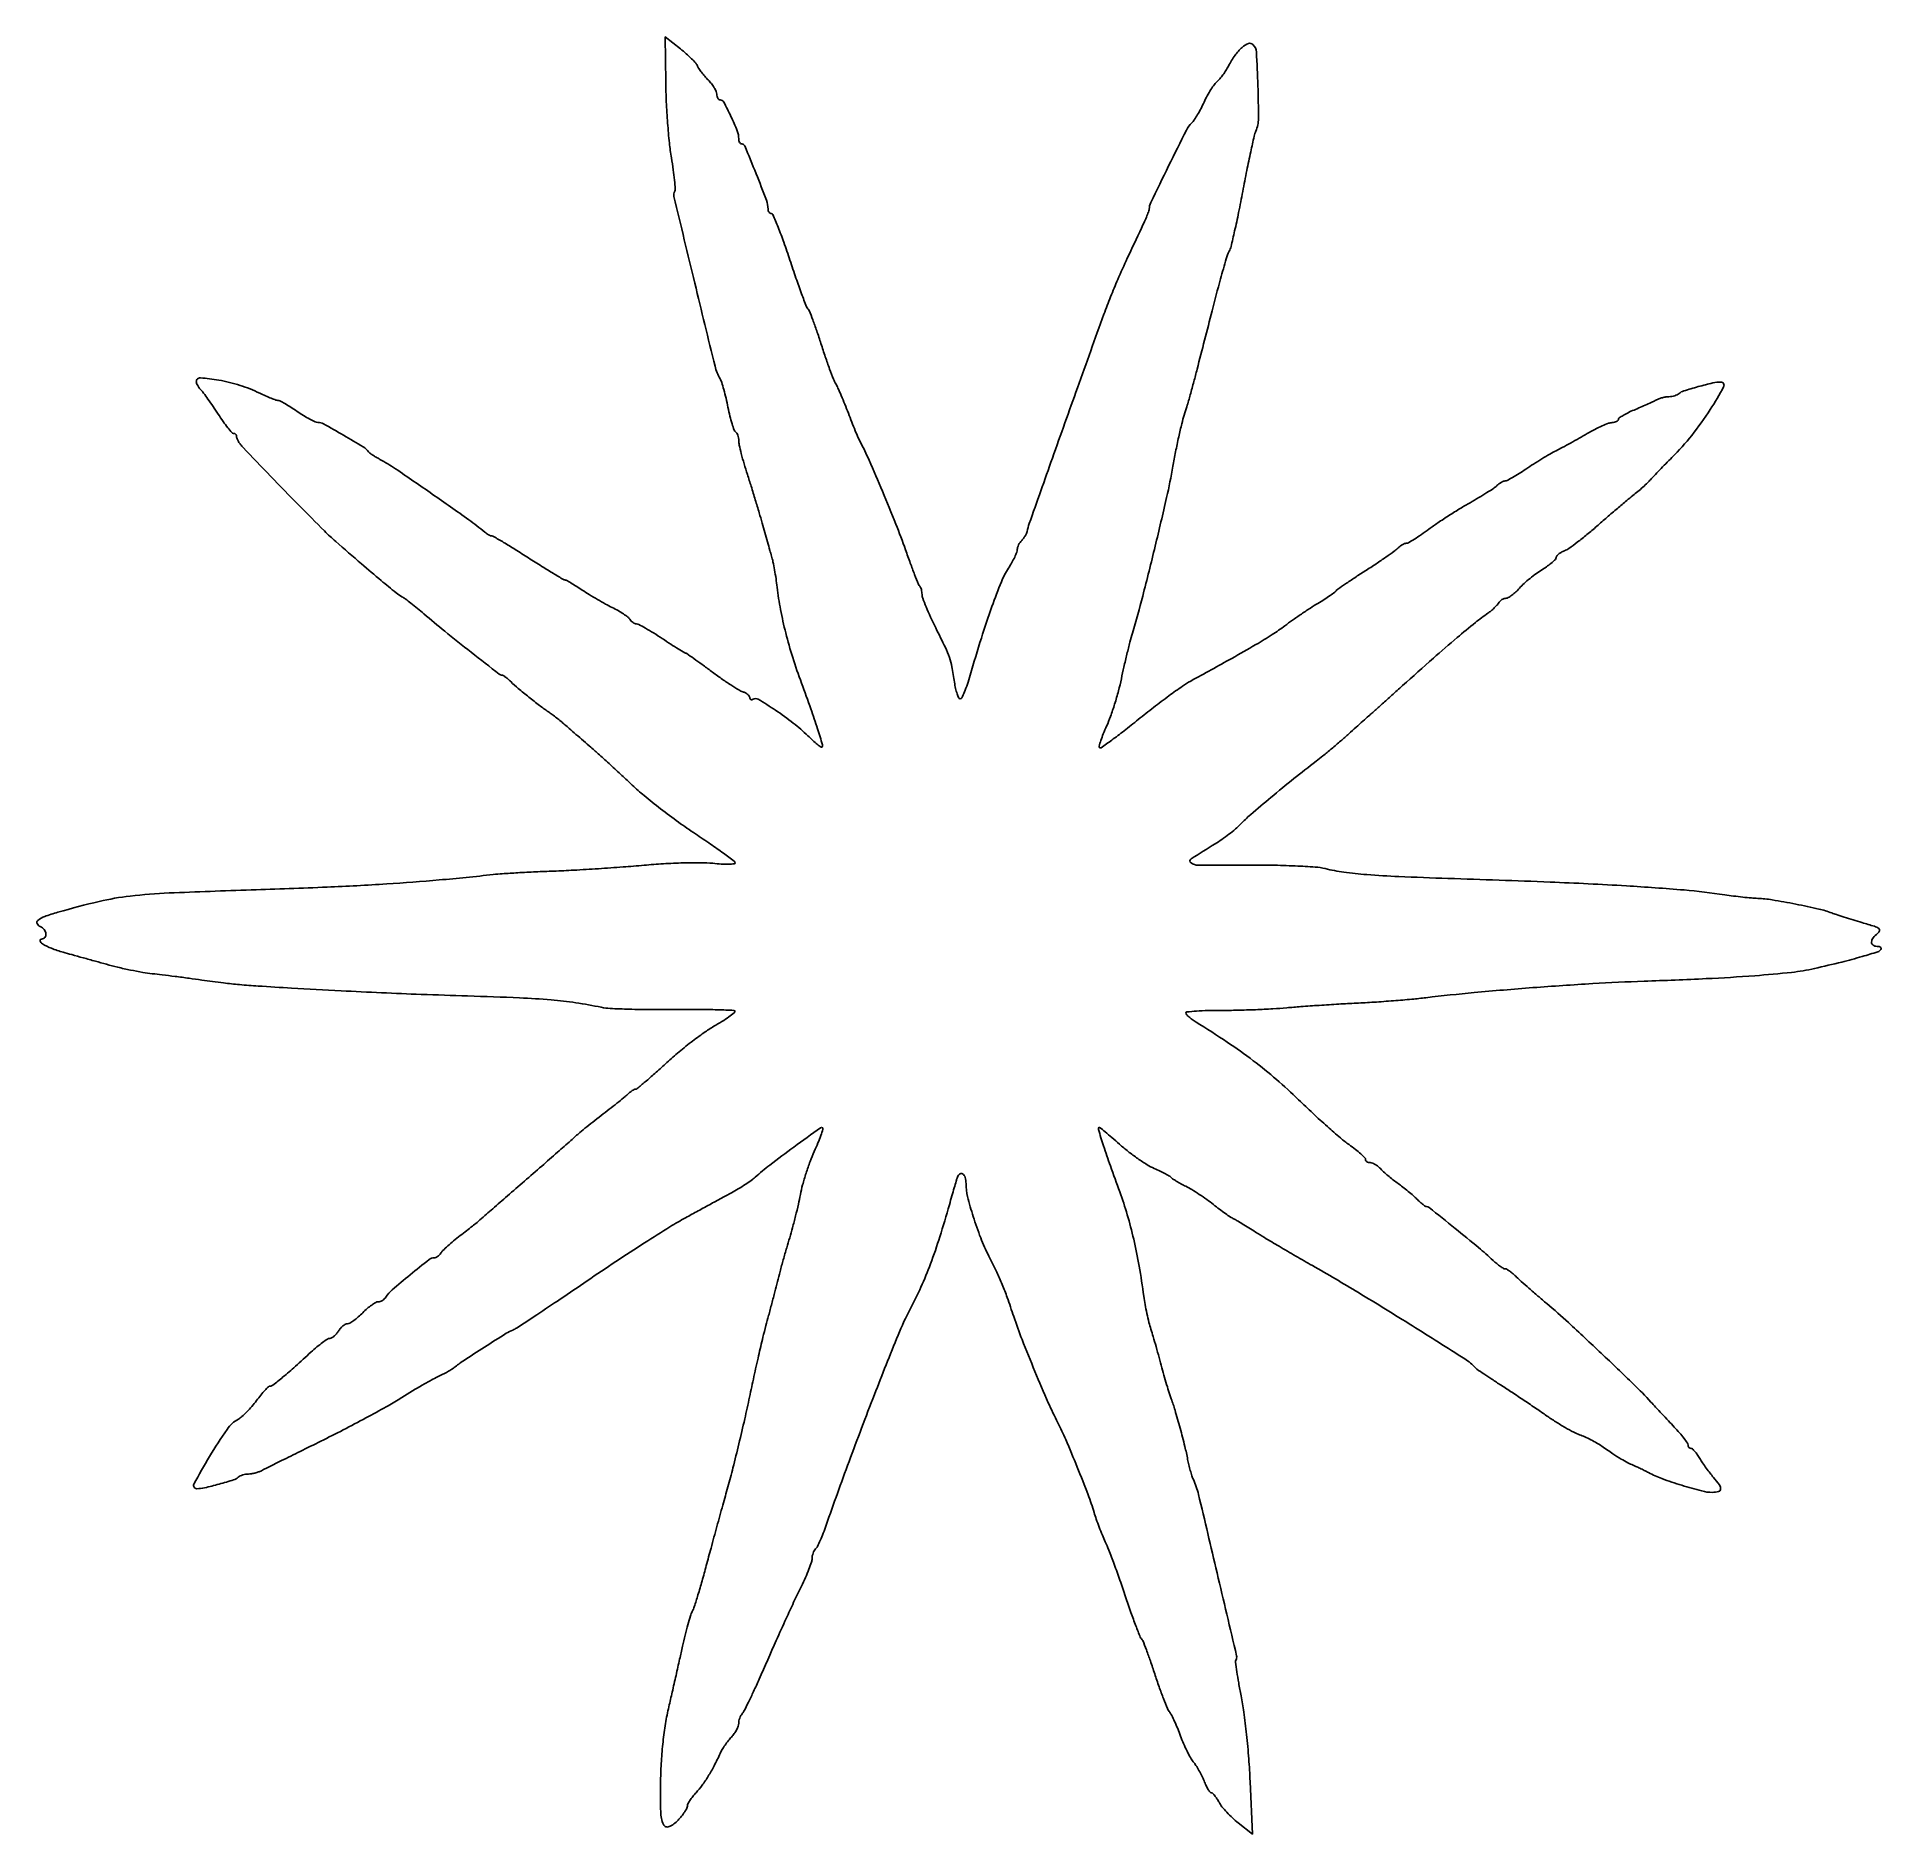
# Model space of a CAD drawing. Extents: x 1 to 504, y 0 to 490.
import ezdxf

# ---------------------------------------------------------------- set-up
doc = ezdxf.new("R2010")
doc.units = 0

msp = doc.modelspace()

# ---------------------------------------------------------------- linework, layer by layer
msp.add_lwpolyline([(172.089494, 477.848609, 0.009054), (172.240759, 472.511943, 0.006928), (172.592617, 466.683986, 0.007011), (173.074327, 461.235247, 0.016403), (173.624882, 457.181983, -0.006779), (174.129368, 453.937404, -0.009991), (174.476557, 451.075218, -0.005693), (174.691494, 448.675925, -0.159208), (174.545497, 448.073616, 0.199859), (174.313347, 446.626381, 0.00038), (179.996936, 423.01564, 0.000922), (185.522261, 400.322231, 0.071552), (186.908248, 396.887448, -0.054923), (187.342614, 395.905979, -0.0093), (187.926123, 393.938554, -0.010064), (188.524689, 391.590405, -0.008803), (189.057533, 389.113095, 0.011044), (189.58488, 386.713701, 0.015595), (190.167816, 384.604265, 0.011696), (190.739441, 382.903257, 0.168991), (191.134896, 382.416629, -0.122567), (191.467153, 382.076239, -0.047671), (191.745876, 381.475044, -0.043513), (191.936026, 380.73615, -0.041251), (192, 379.962037, 0.055484), (192.127035, 378.820774, 0.007464), (192.693884, 376.470215, 0.008541), (193.457711, 373.695694, 0.007097), (194.362158, 370.771054, -0.002844), (195.388452, 367.549731, -0.001935), (196.521131, 363.873372, -0.001949), (197.586724, 360.3168, -0.003917), (198.394781, 357.5, 0.00071), (199.099438, 354.982848, 0.000642), (199.835328, 352.38125, 0.000642), (200.500519, 350.052449, 0.002049), (200.953008, 348.5, -0.020368), (201.337796, 346.973838, -0.007248), (201.766497, 344.765625, -0.007178), (202.167522, 342.325677, -0.008404), (202.475687, 340, 0.018292), (203.404994, 333.913387, 0.015243), (204.823935, 327.525301, 0.014326), (206.731798, 320.832816, 0.01191), (209.131584, 313.830685, -0.003555), (211.681309, 306.777543, -0.007862), (213.503477, 301.352669, -0.003258), (214.856445, 297.0068, -0.276945), (214.69515, 296.361816, -0.376059), (214.460822, 296.346328, -0.007338), (213.438103, 297.153378, -0.01373), (212.227587, 298.194287, -0.008294), (210.848957, 299.489609, 0.027212), (206.874915, 302.95008, 0.018679), (202.025127, 306.446651, 0.010328), (197.313121, 309.444716, 0.282034), (195.901903, 309.439373, -0.086705), (195.557467, 309.301562, -0.165568), (195.264934, 309.336995, -0.179204), (195.070062, 309.53899, -0.10357), (195, 309.873595, 0.157796), (194.86285, 310.297356, 0.06203), (194.439542, 310.751816, 0.053243), (193.822063, 311.165777, 0.044246), (193.092058, 311.470782, -0.059955), (191.994404, 311.970339, -0.007638), (189.794728, 313.355995, -0.008857), (187.227652, 315.09394, -0.007266), (184.546345, 317.03817, 0.002591), (181.974271, 318.940136, 0.004088), (179.745745, 320.542462, 0.001113), (177.794023, 321.915196, 0.153883), (177.525001, 322, -0.13912), (177.253992, 322.076894, -0.001317), (175.485106, 323.175, -0.004283), (173.455277, 324.466814, -0.002743), (171.119311, 326, 0.007102), (168.739615, 327.532373, 0.010011), (166.572762, 328.825, 0.006594), (164.734439, 329.840448, 0.123492), (164.098287, 330, -0.101457), (163.657625, 330.090347, -0.050771), (163.1579, 330.367188, -0.047464), (162.67964, 330.77183, -0.051193), (162.29969, 331.25, 0.085933), (161.747842, 331.853667, 0.017195), (160.559909, 332.709624, 0.017711), (159.089982, 333.620123, 0.015705), (157.5, 334.463612, -0.011355), (155.667698, 335.415323, -0.006081), (153.447074, 336.668915, -0.006051), (151.21111, 338.003719, -0.009412), (149.319825, 339.213612, 0.005778), (147.677378, 340.281218, 0.008401), (146.202453, 341.181499, 0.004783), (144.9464, 341.903433, 0.128727), (144.57753, 342, -0.135667), (144.177374, 342.110612, -0.001176), (141.432367, 343.7625, -0.003994), (138.286518, 345.700188, -0.002552), (134.659953, 348, 0.003151), (131.024074, 350.299619, 0.004858), (127.848665, 352.2375, 0.001725), (125.096832, 353.867547, 0.133618), (124.610041, 354, -0.096467), (124.262586, 354.067665, -0.02775), (123.764794, 354.302115, -0.026809), (123.22119, 354.634842, -0.025637), (122.707794, 355.028476, 0.021852), (118.34974, 358.422572, 0.00264), (108.398876, 365.417621, 0.002403), (98.322836, 372.349881, 0.026189), (94.11349, 374.904374, -0.010694), (93.076226, 375.49068, -0.012588), (92.120838, 376.091034, -0.011522), (91.342384, 376.634241, -0.073258), (91, 376.971966, 0.094819), (89.531011, 378.301832, 0.005254), (84.186469, 381.477613, 0.004281), (78.692962, 384.601726, 0.127819), (77.160454, 385, -0.107976), (76.416328, 385.162591, -0.01428), (74.961403, 385.88125, -0.016014), (73.264786, 386.851268, -0.01281), (71.5, 388, 0.008756), (69.765538, 389.149117, 0.011961), (68.161416, 390.11875, 0.008855), (66.800416, 390.865923, 0.121685), (66.257654, 391, -0.086691), (65.714665, 391.094857, -0.008056), (64.436821, 391.578774, -0.010173), (62.923822, 392.215723, -0.007817), (61.29762, 392.970294, 0.036516), (55.957006, 395.085311, 0.03168), (50.10669, 396.521545, 0.028039), (45.128476, 397.128551, 0.433463), (44, 396.071429, 0.097132), (44.087745, 395.62401, 0.033273), (44.378739, 395.027455, 0.031598), (44.795908, 394.395596, 0.03161), (45.289323, 393.821429, -0.033294), (45.984235, 393.007263, -0.005574), (47.192516, 391.345982, -0.006084), (48.569488, 389.356878, -0.005363), (49.957738, 387.25, 0.010455), (51.312853, 385.238298, 0.015569), (52.588499, 383.542188, 0.010569), (53.702844, 382.211423, 0.216423), (54.168415, 382, -0.119499), (54.485591, 381.923097, -0.100676), (54.755722, 381.70625, -0.092112), (54.937129, 381.381937, -0.081755), (55, 381, 0.110176), (55.112744, 380.494556, 0.028064), (55.514063, 379.751218, 0.027222), (56.080174, 378.933577, 0.024615), (56.75, 378.153082, 0.002541), (64.241522, 370.326706, 0.002336), (72.02418, 362.35333, 0.001784), (78.96692, 355.356713, 0.017005), (82.042561, 352.481734, 0.001708), (89.07421, 346.385465, 0.003897), (94.431887, 341.844689, 0.003334), (98.503875, 338.493541, 0.04376), (100.12097, 337.400325, -0.032454), (101.008178, 336.829293, -0.006047), (102.552119, 335.658351, -0.006456), (104.325575, 334.24212, -0.005857), (106.12097, 332.734489, 0.007457), (111.766633, 328.024413, 0.003782), (119.003819, 322.257427, 0.000661), (126.648631, 316.275907, 0.167185), (127.450719, 316, -0.144587), (127.759919, 315.908678, -0.016197), (128.368964, 315.485937, -0.018599), (129.073816, 314.920201, -0.014076), (129.805327, 314.25, 0.016122), (131.856865, 312.385783, 0.007026), (134.692859, 310.038913, 0.007061), (137.638498, 307.737985, 0.013722), (140.064923, 306, -0.010982), (141.0788, 305.282157, -0.005868), (142.301425, 304.353125, -0.005838), (143.527981, 303.374982, -0.009064), (144.56049, 302.5, 0.001074), (145.753349, 301.455927, 0.000316), (147.586758, 299.86018, 0.000318), (149.65092, 298.068188, 0.000342), (151.667812, 296.32189, -0.00487), (153.973397, 294.288809, -0.00217), (156.972793, 291.56791, -0.002147), (160.122108, 288.661051, -0.002906), (162.941697, 286.005261, 0.018197), (166.167305, 283.148028, 0.007814), (170.666085, 279.562616, 0.00772), (175.581948, 275.888581, 0.010104), (180.191697, 272.692901, -0.004472), (184.334865, 269.889242, -0.007102), (187.825061, 267.407767, -0.002399), (190.77428, 265.225378, -0.236501), (191, 264.774862, -0.393003), (190.750342, 264.506291, -0.013862), (189.208651, 264.436505, -0.019078), (187.240117, 264.477138, -0.011339), (184.901789, 264.668054, 0.025377), (181.720098, 264.838117, 0.007661), (176.878464, 264.776796, 0.007654), (171.442874, 264.541321, 0.008252), (166.151789, 264.143184, -0.004131), (160.437251, 263.665792, -0.00253), (153.691463, 263.192646, -0.002536), (147.007329, 262.791826, -0.004512), (141.5, 262.539417, 0.002506), (136.57578, 262.333527, 0.002583), (131.703125, 262.080095, 0.002495), (127.482245, 261.817561, 0.011006), (125, 261.595758, -0.005719), (110.29777, 260.125203, -0.006181), (95.941393, 259.033592, -0.005249), (79.702538, 258.171633, -0.002572), (59, 257.397231, 0.002429), (36.574721, 256.564782, 0.018191), (25.96763, 255.73212, 0.029095), (17.504934, 254.25424, 0.012027), (6.251856, 251.319434, 0.016825), (2.632329, 250.148751, 0.084825), (0.790076, 249.104424, 0.340037), (0.57715, 248.196282, 0.197289), (1.436618, 247.385948, -0.135511), (2.480387, 246.615627, -0.140594), (2.962745, 245.429597, -0.19494), (2.676628, 244.427579, -0.230877), (1.8, 244, 0.485938), (1.410588, 243.504545, 0.198298), (2.001469, 242.69424, 0.044625), (4.479118, 241.466608, 0.024865), (7.677744, 240.402648, -0.00021), (10.016514, 239.750792, -0.00009), (13.139712, 238.878283, -0.000089), (16.467109, 237.947443, -0.000117), (19.5, 237.09764, 0.0105), (22.581833, 236.302753, 0.00751), (26.059375, 235.538224, 0.007588), (29.396309, 234.909575, 0.0161), (32, 234.545746, -0.003582), (34.668321, 234.240765, -0.001528), (38.234375, 233.796211, -0.001512), (42.034622, 233.298984, -0.001986), (45.5, 232.820891, 0.003784), (51.398808, 232.028674, 0.009084), (55.783437, 231.554319, 0.006773), (60.873001, 231.166496, 0.001341), (70, 230.619821, 0.001111), (83.48495, 229.878458, 0.001994), (94.558295, 229.338626, 0.002065), (105.369574, 228.899503, 0.001301), (118, 228.471622, -0.002659), (132.179975, 227.952674, -0.010731), (140.821315, 227.404424, -0.016094), (147.529163, 226.615958, -0.013965), (154.5, 225.368199, 0.038608), (156.934738, 225.055155, 0.005186), (162.098437, 224.846828, 0.005964), (168.235068, 224.736219, 0.004988), (174.75, 224.761511, -0.004285), (180.978967, 224.794453, -0.007163), (186.217827, 224.7022, -0.002055), (190.695819, 224.540724, -0.414164), (190.970261, 224.243358, -0.224791), (190.753271, 223.828806, -0.008094), (189.268931, 222.746185, -0.013483), (187.414556, 221.512592, -0.008885), (185.220261, 220.190465, 0.023846), (182.503687, 218.440818, 0.009728), (178.977202, 215.818872, 0.0096), (175.290392, 212.84977, 0.012096), (172, 209.955879, -0.004109), (169.076377, 207.30056, -0.006359), (166.503795, 205.060534, -0.002404), (164.270282, 203.18354, -0.169434), (163.821429, 203.015414, 0.110815), (163.475184, 202.929418, 0.026181), (162.954018, 202.633422, 0.025689), (162.377133, 202.221372, 0.022834), (161.821429, 201.736662, -0.018829), (161.005428, 201.013324, -0.002697), (159.272545, 199.60562, -0.003061), (157.20265, 197.963351, -0.00261), (155, 196.256102, 0.003232), (152.747657, 194.505842, 0.003275), (150.528125, 192.734274, 0.003188), (148.616802, 191.16784, 0.013378), (147.5, 190.188958, -0.006254), (146.177348, 188.995903, -0.000476), (142.5625, 185.822435, -0.000655), (138.241914, 182.046669, -0.000499), (133.5, 177.921963, 0.000304), (128.864303, 173.892822, 0.000474), (124.878125, 170.417312, 0.000123), (121.399734, 167.377211, 0.017334), (121, 167.002445, -0.028495), (120.635651, 166.675817, -0.0013), (119.325, 165.634703, -0.002166), (117.760272, 164.409356, -0.00155), (116, 163.051862, 0.00881), (114.218468, 161.636252, 0.010424), (112.586966, 160.234192, 0.009372), (111.261791, 159.000903, 0.063011), (110.70031, 158.301862, -0.052483), (110.317226, 157.803872, -0.048683), (109.829789, 157.382422, -0.052112), (109.316603, 157.094353, -0.102197), (108.859802, 157, 0.168644), (107.507437, 156.530511, 0.004168), (102.321046, 152.365348, 0.007161), (97.436732, 148.257322, 0.072138), (95.70031, 146.25, -0.064448), (95.299287, 145.771812, -0.050995), (94.758459, 145.367187, -0.052403), (94.167119, 145.091889, -0.08294), (93.616977, 145, 0.130437), (92.943228, 144.821194, 0.024255), (91.853633, 144.12691, 0.024527), (90.627462, 143.165677, 0.020233), (89.416667, 142.027778, -0.019141), (88.208962, 140.887809, -0.023326), (86.992073, 139.920486, -0.02277), (85.913887, 139.214931, -0.12859), (85.258474, 139.027778, 0.119915), (84.693996, 138.876974, 0.045928), (84.014746, 138.42066, 0.042125), (83.337601, 137.767285, 0.040225), (82.767927, 137, -0.036383), (82.208764, 136.23467, -0.04048), (81.562588, 135.5875, -0.044374), (80.927804, 135.13761, -0.132739), (80.41859, 135, 0.14439), (79.785338, 134.813235, 0.014022), (78.452873, 133.898437, 0.01687), (76.901964, 132.686253, 0.012563), (75.271912, 131.25, -0.004669), (71.035282, 127.396582, -0.009663), (67.640993, 124.482621, -0.006193), (64.925183, 122.296798, -0.167878), (64.066125, 122, 0.199094), (63.675127, 121.837883, 0.010497), (62.719969, 120.840357, 0.015209), (61.618543, 119.564863, 0.010366), (60.441827, 118.052278, -0.017038), (59.168723, 116.460086, -0.016488), (57.776662, 114.940229, -0.016652), (56.464509, 113.685621, -0.056493), (55.5, 113.001677, 0.116245), (52.388526, 110.186763, 0.015945), (47.619202, 102.77954, 0.012378), (43.354889, 95.251941, 0.566423), (44.105454, 94, 0.057399), (46.260424, 94.248204, 0.010088), (50.218948, 95.256953, 0.007427), (54.196316, 96.420271, 0.110103), (55.45, 97.13596, -0.073409), (55.943601, 97.467521, -0.035493), (56.653673, 97.746188, -0.034233), (57.449505, 97.93638, -0.04156), (58.213569, 98, 0.03979), (59.033797, 98.065377, 0.022925), (60.004478, 98.267118, 0.022798), (60.966643, 98.560905, 0.035133), (61.763569, 98.909337, -0.00513), (62.976726, 99.52887, -0.000222), (67.249298, 101.653433, -0.000379), (72.318827, 104.166691, -0.00027), (78, 106.973999, 0.004686), (84.064767, 110.037789, 0.004201), (90.296875, 113.326429, 0.004214), (95.841376, 116.372611, 0.013152), (99.5, 118.551389, -0.004949), (102.425874, 120.359469, -0.004743), (105.428504, 122.135501, -0.004702), (108.106925, 123.652222, -0.016999), (109.852354, 124.542913, 0.008686), (111.219953, 125.212382, 0.008808), (112.557075, 125.925959, 0.008639), (113.697908, 126.58692, 0.035312), (114.352354, 127.047234, -0.025262), (116.865648, 128.891521, -0.003065), (122.611012, 132.626351, -0.002034), (128.571107, 136.414878, -0.048975), (130.33578, 137.298609, 0.053636), (131.371051, 137.829159, 0.000848), (136.906186, 141.474967, 0.002231), (143.319102, 145.7558, 0.001476), (150.649207, 150.727838, -0.003551), (158.453028, 155.974038, -0.003576), (166.31258, 161.09658, -0.003489), (173.224634, 165.463684, -0.014378), (177.5, 167.955779, -0.000124), (180.892772, 169.803737, -0.000106), (184.471875, 171.75105, -0.000107), (187.728663, 173.521203, -0.000303), (190, 174.753326, 0.010863), (191.869522, 175.819181, 0.009674), (193.765625, 177.00592, 0.009756), (195.429151, 178.139351, 0.029353), (196.5, 178.998762, -0.020268), (200.490908, 182.322595, -0.00556), (207.041897, 187.228706, -0.001001), (214.273787, 192.498063, -0.368738), (214.883448, 192.449886, -0.283069), (214.965522, 192.105098, -0.006124), (214.379936, 190.396929, -0.012159), (213.599848, 188.366592, -0.007673), (212.595968, 186.034495, 0.016879), (211.484342, 183.315324, 0.010896), (210.37353, 180.098915, 0.010954), (209.423953, 176.90323, 0.020245), (208.815827, 174.263716, -0.009271), (208.268382, 171.624118, -0.005172), (207.509232, 168.430592, -0.005158), (206.674431, 165.21554, -0.008338), (205.890523, 162.5, 0.004155), (205.077148, 159.768347, 0.002467), (204.150907, 156.5, 0.002468), (203.259279, 153.231143, 0.004253), (202.553622, 150.5, -0.001918), (201.861519, 147.768727, -0.00112), (201.012058, 144.5, -0.00112), (200.147007, 141.231492, -0.001899), (199.40641, 138.5, 0.008473), (198.587044, 135.312636, 0.002365), (197.412937, 130.296875, 0.002385), (196.138273, 124.608587, 0.002504), (194.938943, 119, -0.004602), (193.635997, 113.029475, -0.003096), (192.043118, 106.234375, -0.003119), (190.419774, 99.677205, -0.006175), (189.035457, 94.5, 0.000962), (187.650015, 89.526944, 0.000586), (186.031488, 83.646875, 0.000587), (184.440685, 77.814072, 0.00104), (183.144541, 73, -0.003903), (181.996952, 68.832864, -0.004926), (180.867323, 64.996875, -0.003945), (179.864054, 61.800372, -0.039088), (179.329297, 60.5, 0.041729), (178.840958, 59.294468, 0.006876), (178.12774, 56.884375, 0.007517), (177.368513, 54.018066, 0.006577), (176.659479, 51, -0.000827), (175.876121, 47.484464, -0.000419), (174.878506, 43.059375, -0.000416), (173.840878, 38.492352, -0.00062), (172.925109, 34.5, 0.016271), (172.028, 29.938247, 0.012671), (171.341185, 24.930531, 0.012161), (170.88327, 19.658498, 0.011687), (170.674463, 14.3, 0.009413), (170.702202, 5.762742, 0.098616), (171.457372, 2.36451, 0.415031), (172.988575, 1.772837, 0.101681), (175.428583, 3.51744, 0.018404), (176.413071, 4.661418, 0.022396), (177.244646, 5.8043, 0.021691), (177.848471, 6.809676, 0.125016), (178, 7.406241, -0.119896), (178.142555, 7.99219, -0.023638), (178.688478, 8.935634, -0.023818), (179.446508, 9.998639, -0.020147), (180.343754, 11.04807, 0.028698), (182.020116, 13.078005, 0.020525), (183.663659, 15.522814, 0.018182), (185.294654, 18.408365, 0.012634), (186.933071, 21.775758, -0.028695), (187.474242, 22.802831, -0.015012), (188.257356, 24.018336, -0.014883), (189.137722, 25.220417, -0.022039), (189.985042, 26.21432, 0.033208), (190.756151, 27.160827, 0.031727), (191.408106, 28.21516, 0.03333), (191.861253, 29.219772, 0.089514), (192, 29.988561, -0.047996), (192.066067, 30.675224, -0.036432), (192.264047, 31.405702, -0.037334), (192.554296, 32.069624, -0.067851), (192.898884, 32.55, 0.071243), (193.404856, 33.2655, 0.003947), (194.636309, 35.717812, 0.006036), (196.047979, 38.674781, 0.004375), (197.551258, 42, -0.000477), (202.237109, 52.584076, -0.002303), (204.933921, 58.585116, -0.003806), (206.979447, 62.992077, -0.003747), (209.102332, 67.390465, 0.010227), (210.211828, 69.767424, 0.01245), (211.14881, 72.038094, 0.011035), (211.842626, 73.972428, 0.080755), (212, 74.940465, -0.050709), (212.071901, 75.6476, -0.038121), (212.287275, 76.399786, -0.038998), (212.603156, 77.083076, -0.068711), (212.977957, 77.577957, 0.081314), (213.461195, 78.25039, 0.010235), (214.227294, 79.876052, 0.011807), (215.057916, 81.861074, 0.009551), (215.85772, 84.027957, -0.00492), (222.090161, 101.407107, -0.004152), (229.018343, 119.676224, -0.003313), (235.45329, 135.909494, -0.026784), (238.847773, 143.16523, 0.018067), (241.699715, 148.994419, 0.015002), (244.317875, 155.384101, 0.013093), (246.857736, 162.734522, 0.008078), (249.476865, 171.5, -0.000492), (250.151406, 173.889031, -0.000616), (250.782299, 176.104688, -0.000495), (251.315982, 177.963268, -0.004784), (251.550907, 178.75, -0.127237), (252.210723, 179.819313, -0.340564), (253.045865, 179.910144, -0.188873), (253.767924, 178.95893, -0.068399), (254.007639, 177.25, 0.059445), (254.440889, 173.702533, 0.016173), (255.964453, 168.25308, 0.016858), (258.003184, 162.465321, 0.024149), (260.224599, 157.5, -0.005837), (262.399782, 153.079614, -0.013822), (263.888877, 149.726902, -0.012945), (265.24606, 146.169284, -0.004557), (267.01345, 141, 0.013344), (269.295212, 134.690681, 0.005019), (272.812639, 125.978898, 0.004874), (276.452134, 117.4546, 0.016525), (279.062302, 112, -0.01897), (281.224866, 107.423467, -0.004949), (284.343429, 99.913728, -0.004968), (287.314629, 92.337999, -0.018635), (288.953203, 87.5, 0.012107), (289.54337, 85.679634, 0.006829), (290.342411, 83.5, 0.006812), (291.209101, 81.321639, 0.011089), (292.010531, 79.5, -0.016841), (292.960605, 77.271297, -0.003864), (294.408106, 73.44375, -0.00399), (296.00763, 69.004688, -0.003882), (297.55111, 64.5, 0.003796), (299.007165, 60.24808, 0.005798), (300.340863, 56.584375, 0.002321), (301.530888, 53.473452, 0.139775), (301.88913, 53, -0.138461), (302.240465, 52.538154, -0.003334), (303.219296, 50.003125, -0.00704), (304.313226, 46.985116, -0.004697), (305.484678, 43.5, 0.006166), (306.691683, 39.943759, 0.007904), (307.894274, 36.703125, 0.006286), (308.97506, 34.026165, 0.065075), (309.571165, 33, -0.04722), (310.128965, 32.113957, -0.010084), (310.916765, 30.471875, -0.010457), (311.754594, 28.524217, -0.009786), (312.529855, 26.5, 0.01482), (313.343062, 24.439063, 0.013832), (314.294617, 22.38125, 0.013959), (315.241047, 20.601332, 0.044911), (316.004876, 19.5, -0.031241), (316.736988, 18.503624, -0.014656), (317.562263, 17.132812, -0.014458), (318.346096, 15.640676, -0.019688), (318.959482, 14.25, 0.017669), (319.502668, 13.004888, 0.025846), (320.074187, 11.954687, 0.023825), (320.606741, 11.172402, 0.235582), (320.952341, 11, -0.198486), (321.307331, 10.853299, -0.026628), (321.860182, 10.240231, -0.027419), (322.464318, 9.404163, -0.019879), (323.046266, 8.413552, 0.046416), (323.84214, 7.209752, 0.017865), (325.15365, 5.692074, 0.017507), (326.702556, 4.136938, 0.020638), (328.276534, 2.780981), (332.122577, -0.265141), (331.512154, 14.117429, 0.008585), (331.144325, 20.283251, 0.006843), (330.542553, 26.91887, 0.006925), (329.815791, 33.050514, 0.017279), (329.068574, 37.5, -0.005271), (328.394469, 40.997686, -0.007996), (327.889226, 44.053401, -0.003711), (327.522638, 46.646348, -0.167103), (327.627994, 47.171152, 0.192051), (327.813664, 48.401442, 0.000286), (322.506041, 71.04238, 0.000952), (317.429535, 92.45861, 0.048932), (316.034255, 96.5, -0.027702), (315.637234, 97.509122, -0.010837), (315.197915, 98.940625, -0.010689), (314.788405, 100.513403, -0.013084), (314.475934, 102, 0.01566), (313.716342, 105.523532, 0.005514), (312.413554, 110.527974, 0.00532), (311.020309, 115.440717, 0.019568), (309.985692, 118.5, -0.016366), (309.586005, 119.657368, -0.003005), (308.931168, 121.821875, -0.003226), (308.196306, 124.36481, -0.002929), (307.469811, 127, 0.002253), (306.70699, 129.781638, 0.001813), (305.862529, 132.765625, 0.001832), (305.062305, 135.516591, 0.004694), (304.457165, 137.5, -0.015451), (303.924864, 139.389346, -0.007859), (303.366951, 141.79375, -0.0078), (302.868743, 144.293998, -0.011567), (302.517366, 146.5, 0.009675), (301.237197, 154.737615, 0.01326), (299.746511, 162.089886, 0.014491), (297.9998, 168.775855, 0.016983), (295.947661, 175, -0.003141), (293.399502, 182.064723, -0.006724), (291.540676, 187.555344, -0.002344), (290.117131, 192.025558, -0.279184), (290.255511, 192.588844, -0.381511), (290.463757, 192.600615, -0.002484), (292.012639, 191.354646, -0.007886), (293.800034, 189.854705, -0.004756), (295.873396, 188.02349, 0.016812), (298.228034, 186.042811, 0.013726), (300.87238, 184.081036, 0.013951), (303.407632, 182.409381, 0.034993), (305.366096, 181.377123, -0.007823), (306.985878, 180.632764, -0.010408), (308.432541, 179.902958, -0.007933), (309.61198, 179.252641, -0.096891), (310, 178.917133, 0.083063), (310.369749, 178.579261, 0.008456), (311.38125, 177.948305, 0.010386), (312.623117, 177.237193, 0.008103), (314, 176.515004, -0.019957), (315.625249, 175.612797, -0.009478), (317.646875, 174.329427, -0.009378), (319.712942, 172.905796, -0.013124), (321.5, 171.551932, 0.00699), (323.141411, 170.276417, 0.00771), (324.765625, 169.089161, 0.007243), (326.181537, 168.117763, 0.038574), (327, 167.660257, -0.023225), (327.843817, 167.221981, -0.004095), (329.38125, 166.313564, -0.004429), (331.167166, 165.216832, -0.00397), (333, 164.048445, 0.00823), (335.438228, 162.523188, 0.002141), (339.409375, 160.15214, 0.002176), (343.958594, 157.488942, 0.002221), (348.5, 154.883661, -0.006863), (361.082132, 147.509541, -0.004155), (375.782695, 138.45291, -0.001767), (390.051818, 129.427219, -0.065167), (393, 126.955657, 0.05693), (393.398907, 126.609935, 0.001634), (395.2625, 125.342922, 0.003289), (397.473167, 123.871555, 0.002255), (400, 122.229891, -0.002908), (402.916764, 120.329475, -0.0018), (406.322717, 118.064361, -0.001805), (409.670435, 115.802997, -0.00325), (412.396483, 113.92115, 0.011174), (414.881663, 112.263101, 0.010721), (417.472533, 110.693933, 0.010711), (419.815708, 109.40866, 0.03758), (421.396483, 108.730686, -0.023657), (422.801213, 108.173951, -0.012932), (424.469592, 107.366993, -0.012863), (426.125709, 106.457748, -0.019961), (427.5, 105.581258, 0.00466), (430.473181, 103.554475, 0.010724), (432.75569, 102.099295, 0.014041), (434.562308, 101.069606, 0.03141), (436, 100.415196, -0.015792), (436.75745, 100.098573, -0.005198), (437.851031, 99.586521, -0.005172), (439.053196, 98.992924, -0.005837), (440.194999, 98.397515, 0.035709), (443.834473, 96.768048, 0.012338), (449.296572, 94.928258, 0.010764), (454.720809, 93.37618, 0.06438), (457.630272, 93, 0.061603), (459.315433, 93.208413, 0.32476), (459.878821, 93.881836, 0.175566), (459.548387, 95.035496, 0.022216), (457.911912, 97.09699, -0.014271), (456.994343, 98.2159, -0.008399), (455.959117, 99.601928, -0.008397), (454.970367, 101.022887, -0.014187), (454.196305, 102.25, 0.019661), (453.515719, 103.3032, 0.02675), (452.816454, 104.192188, 0.025852), (452.182309, 104.843963, 0.189059), (451.784392, 105, -0.116336), (451.485196, 105.07057, -0.100504), (451.230415, 105.26978, -0.093112), (451.05939, 105.567671, -0.084068), (451, 105.918401, 0.153394), (450.829535, 106.460971, 0.011308), (449.898438, 107.734122, 0.014897), (448.686474, 109.221089, 0.010718), (447.25, 110.80991, -0.00083), (445.622376, 112.540118, -0.000617), (443.830888, 114.4556, -0.000624), (442.145527, 116.266602, -0.001415), (440.876427, 117.641509, 0.01474), (436.116822, 122.529901, 0.002945), (427.31962, 130.947945, 0.003146), (418.347147, 139.326697, 0.011339), (412.475139, 144.5, -0.002664), (410.030795, 146.579297, -0.002634), (407.599634, 148.692187, -0.002585), (405.490893, 150.563858, -0.010172), (404.221284, 151.75, 0.01614), (403.276738, 152.611573, 0.020638), (402.350794, 153.339063, 0.019027), (401.544239, 153.875161, 0.13801), (401.100568, 154, -0.136199), (400.649715, 154.125133, -0.017315), (399.796452, 154.679411, -0.019254), (398.8112, 155.427196, -0.014922), (397.796396, 156.31289, 0.013301), (393.851105, 159.778831, 0.00362), (387.434226, 165.042295, 0.000667), (380.367264, 170.738332, 0.1709), (379.624066, 171, -0.157269), (379.309626, 171.101412, -0.011268), (378.568238, 171.660937, -0.014961), (377.703093, 172.388097, -0.010709), (376.778446, 173.25, 0.01377), (375.68594, 174.255941, 0.007613), (374.300084, 175.426563, 0.007586), (372.858536, 176.570999, 0.012099), (371.588758, 177.5, -0.012979), (370.371582, 178.393809, -0.010077), (369.093179, 179.426562, -0.010213), (367.939361, 180.438711, -0.024136), (367.133526, 181.25, 0.036251), (366.435368, 181.919654, 0.035594), (365.643716, 182.485938, 0.037826), (364.878411, 182.878698, 0.099966), (364.277759, 183, -0.06315), (363.789215, 183.06195, -0.081197), (363.375342, 183.243954, -0.098317), (363.098397, 183.513761, -0.151761), (363, 183.83048, 0.199607), (362.805541, 184.298178, 0.012074), (361.679767, 185.365126, 0.016543), (360.227557, 186.591653, 0.011366), (358.50559, 187.888602, -0.020659), (356.178403, 189.710132, -0.005449), (352.612583, 192.814489, -0.005522), (348.628808, 196.439399, -0.005645), (344.75559, 200.125148, 0.015093), (338.684113, 205.688017, 0.015774), (332.374672, 210.790026, 0.014417), (325.26492, 215.861499, 0.009273), (316.75, 221.3461, -0.018484), (315.696756, 222.052292, -0.025295), (314.807813, 222.768488, -0.023834), (314.152233, 223.41241, -0.188876), (314, 223.80103, -0.386), (314.274003, 224.103074, -0.005714), (316.864062, 224.325977, -0.012063), (320.011556, 224.484418, -0.00726), (323.75, 224.527977, 0.006364), (328.066176, 224.570529, 0.004301), (332.985938, 224.724017, 0.004333), (337.739738, 224.954551, 0.008613), (341.5, 225.234634, -0.004347), (345.341392, 225.55373, -0.001965), (350.38125, 225.908378, -0.001945), (355.703672, 226.241101, -0.002659), (360.5, 226.496616, 0.004415), (365.29632, 226.76902, 0.003225), (370.61875, 227.152967, 0.003258), (375.658338, 227.582258, 0.007184), (379.5, 227.990473, -0.007162), (392.654936, 229.388915, -0.004007), (408.690761, 230.732157, -0.003992), (424.986563, 231.834982, -0.006277), (439, 232.494587, 0.003248), (455.957671, 233.18985, 0.006717), (469.194425, 233.997065, 0.007995), (479.25748, 234.90854, 0.030115), (485.5, 235.957833, 0.004063), (492.923546, 237.734178, 0.009213), (498.499915, 239.226094, 0.005732), (502.749489, 240.500289, 0.180536), (503.598301, 241.159054, 0.17638), (503.6643, 241.477429, 0.188623), (503.507401, 241.752972, 0.116753), (503.119279, 241.939427, 0.053901), (502.559017, 242, -0.153422), (501.472239, 242.341509, -0.256049), (501.057133, 243.17823, -0.157594), (501.490869, 244.353974, -0.068455), (502.702893, 245.524701, 0.144155), (503.256175, 246.247862, 0.344437), (503.070769, 246.854375, 0.075506), (501.827069, 247.470535, 0.00662), (498.452893, 248.49958, -0.003019), (496.005064, 249.226883, -0.003043), (493.572711, 249.981794, -0.002967), (491.461464, 250.66497, -0.012277), (490.198888, 251.116486, 0.036005), (486.69209, 252.185975, 0.007392), (480.357778, 253.531134, 0.007697), (473.957755, 254.689622, 0.030839), (470, 255.094803, -0.012173), (468.276747, 255.206467, -0.004807), (465.9125, 255.4405, -0.004754), (463.362129, 255.742305, -0.005932), (461, 256.073161, 0.016772), (449.897447, 257.383573, 0.006197), (434.179726, 258.510085, 0.004785), (413.35547, 259.543503, 0.002046), (385.5, 260.544577, -0.002688), (372.05781, 261.044955, -0.00921), (363.331966, 261.577925, -0.014013), (357.052666, 262.25523, -0.025734), (352, 263.210873, 0.041965), (349.302461, 263.631002, 0.006302), (343.828125, 263.948978, 0.00704), (337.338603, 264.152398, 0.006026), (330.5, 264.187986, -0.001907), (317.342545, 264.148086, -0.151108), (315.387135, 264.754527, -0.53558), (315.401927, 265.867632, -0.007858), (322.016901, 270, 0.017119), (323.79914, 271.15979, 0.011976), (325.728635, 272.581704, 0.0121), (327.513935, 274.034993, 0.024514), (328.831214, 275.278142, -0.023408), (331.66674, 277.965979, -0.004271), (337.185125, 282.645428, -0.004787), (343.464111, 287.777247, -0.005677), (349.495904, 292.5, 0.007775), (351.353199, 293.966829, 0.003531), (353.739446, 295.940625, 0.003495), (356.226941, 298.057738, 0.004789), (358.433849, 300, -0.000126), (360.436934, 301.796307, -0.000155), (362.30749, 303.471875, -0.000128), (363.880505, 304.879317, -0.001125), (364.577713, 305.5, 0.001413), (365.330868, 306.171268, 0.000089), (367.547493, 308.158864, 0.000131), (370.187536, 310.528218, 0.000097), (373.103053, 313.147198, -0.002161), (381.510729, 320.637247, -0.004814), (387.988692, 326.248091, -0.005998), (392.971593, 330.378855, -0.019591), (396.403864, 332.939645, 0.021377), (397.265021, 333.586945, 0.018068), (398.119169, 334.341311, 0.018449), (398.848275, 335.086741, 0.047407), (399.29969, 335.689645, -0.061021), (399.696654, 336.190867, -0.05136), (400.225086, 336.615083, -0.053603), (400.798361, 336.903912, -0.090143), (401.327006, 337, 0.13445), (401.955598, 337.17214, 0.027621), (402.920367, 337.81786, 0.027222), (403.990592, 338.718351, 0.022672), (405.027316, 339.784203, -0.026254), (406.242647, 341.015917, -0.013702), (407.875211, 342.425395, -0.01359), (409.633697, 343.783454, -0.020198), (411.25, 344.865763, 0.017033), (412.686374, 345.814477, 0.023722), (413.898438, 346.765333, 0.021526), (414.800434, 347.615275, 0.195447), (415, 348.10631, -0.17481), (415.152739, 348.52983, -0.048837), (415.660937, 349.033532, -0.04297), (416.388751, 349.528757, -0.033854), (417.25, 349.938328, 0.059367), (418.495867, 350.610581, 0.009047), (420.779003, 352.28051, 0.010017), (423.410648, 354.363852, 0.008528), (426.104052, 356.663577, -0.002554), (428.868235, 359.081423, -0.002406), (431.712484, 361.519926, -0.002391), (434.253729, 363.65669, -0.008347), (435.922813, 365, 0.010186), (437.276812, 366.097955, 0.008218), (438.687065, 367.330253, 0.008321), (439.951697, 368.5113, 0.021072), (440.818761, 369.422139, -0.009486), (441.731269, 370.426302, -0.002584), (443.21081, 371.977521, -0.002612), (444.907631, 373.719927, -0.002715), (446.601018, 375.422139, 0.029347), (451.997237, 381.457415, 0.024102), (457.040386, 388.481648, 0.020254), (460.707772, 394.6841, 0.567354), (459.921381, 396, 0.057129), (457.750509, 395.751149, 0.010206), (453.788818, 394.745142, 0.007516), (449.810441, 393.583377, 0.110167), (448.55, 392.86404, -0.073409), (448.056399, 392.532479, -0.035493), (447.346327, 392.253812, -0.034233), (446.550495, 392.06362, -0.04156), (445.786431, 392, 0.04116), (444.966206, 391.932365, 0.023632), (443.995522, 391.723642, 0.023485), (443.033417, 391.419671, 0.035901), (442.236431, 391.059207, -0.014608), (441.294426, 390.583885, -0.00386), (439.761639, 389.880223, -0.003914), (438.004472, 389.106404, -0.004014), (436.25, 388.366759, 0.015189), (434.621586, 387.636984, 0.022584), (433.248438, 386.892434, 0.01909), (432.207762, 386.210338, 0.242713), (432, 385.807552, -0.199293), (431.869765, 385.493786, -0.080358), (431.485937, 385.217698, -0.062393), (430.919855, 385.018365, -0.044026), (430.25, 384.933547, 0.080919), (429.278074, 384.737094, 0.014177), (427.545313, 384.026296, 0.015052), (425.542598, 383.064469, 0.013011), (423.5, 381.938348, -0.003801), (421.32953, 380.689061, -0.002919), (418.940625, 379.356466, -0.002951), (416.691326, 378.136146, -0.007004), (415, 377.261671, 0.0145), (413.326262, 376.364242, 0.006168), (411.135825, 375.07049, 0.006096), (408.83106, 373.631825, 0.007955), (406.760256, 372.256871, -0.008573), (404.876314, 371.009341, -0.011755), (403.137031, 369.956706, -0.008599), (401.66153, 369.143847, -0.122187), (401.081684, 369, 0.096256), (400.630185, 368.912268, 0.033414), (400.030468, 368.622095, 0.031729), (399.396354, 368.205842, 0.031931), (398.821429, 367.713514, -0.044909), (397.975848, 367.026584, -0.006634), (396.131567, 365.820335, -0.007435), (393.906466, 364.45281, -0.006332), (391.520078, 363.075204, 0.00946), (388.851035, 361.512088, 0.005794), (385.761215, 359.573608, 0.005807), (382.745514, 357.582661, 0.010284), (380.312777, 355.861691, -0.008247), (378.239597, 354.382365, -0.01153), (376.335631, 353.134372, -0.008028), (374.71791, 352.162249, -0.132019), (374.114128, 352, 0.099796), (373.645706, 351.905566, 0.033581), (373.01964, 351.591472, 0.031849), (372.355962, 351.141491, 0.031487), (371.752123, 350.609266, -0.039889), (370.828788, 349.82257, -0.004518), (368.587151, 348.232738, -0.005447), (365.877823, 346.391247, -0.004404), (362.930695, 344.471904, 0.00338), (360.047236, 342.602427, 0.00494), (357.535892, 340.914207, 0.002503), (355.43126, 339.453448, 0.084769), (355, 339.026073, -0.082114), (354.605833, 338.631314, -0.005803), (353.325, 337.734814, -0.008071), (351.760067, 336.70294, -0.005994), (350, 335.612157, 0.008683), (347.95237, 334.327866, 0.004832), (345.5, 332.695737, 0.004818), (343.049449, 330.995681, 0.007773), (341, 329.496066, -0.019054), (337.557411, 327.094389, -0.009981), (333.10604, 324.358649, -0.005966), (326.50999, 320.589164, -0.001375), (315.297059, 314.397813, 0.026906), (313.05014, 313.002994, 0.005965), (309.367539, 310.366823, 0.006182), (305.181117, 307.213415, 0.005924), (301.013463, 303.913011, -0.005172), (297.111704, 300.813616, -0.008535), (293.744361, 298.286124, -0.002913), (290.83921, 296.20779, -0.365186), (290.423397, 296.24327, -0.271598), (290.316396, 296.653753, -0.010965), (290.784539, 298.181554, -0.016597), (291.464406, 300.029971, -0.010693), (292.368161, 302.126341, 0.021367), (293.42021, 304.717445, 0.01023), (294.558778, 308.124613, 0.010121), (295.604244, 311.735822, 0.014219), (296.379291, 315, -0.004752), (297.083519, 318.237425, -0.003632), (297.913196, 321.765625, -0.003673), (298.738536, 325.058711, -0.008648), (299.414735, 327.5, 0.008719), (302.211068, 337.601181, 0.003724), (305.6136, 351.199445, 0.003541), (308.736389, 364.49742, 0.012901), (310.440207, 373, -0.006114), (311.179322, 376.967164, -0.005608), (312.035534, 381.03125, -0.005613), (312.880867, 384.640219, -0.018303), (313.554097, 387, 0.007588), (314.25552, 389.272844, 0.002728), (315.187026, 392.528125, 0.002706), (316.169246, 396.107251, 0.003206), (317.057318, 399.5, -0.00064), (321.139244, 415.427711, -0.003381), (323.446881, 424.140236, -0.00413), (324.996512, 429.654839, -0.050786), (325.813599, 431.678876, 0.062446), (326.302186, 432.975186, 0.003413), (327.292124, 437.22442, 0.00526), (328.384912, 442.312968, 0.003815), (329.498656, 448, -0.002976), (330.604984, 453.699865, -0.004047), (331.675319, 458.828125, -0.002708), (332.630713, 463.11522, -0.045216), (333.082032, 464.5, 0.101492), (333.780632, 467.89162, 0.008597), (333.634189, 476.849327, 0.006018), (333.214676, 486.047563, 0.183981), (332.289857, 488.110143, 0.296115), (331.056221, 488.372595, 0.089313), (329.336519, 487.331658, 0.058714), (327.414448, 485.188397, 0.034138), (325.619118, 482.230348, -0.021716), (324.931312, 481.030946, -0.017566), (324.094216, 479.805334, -0.017913), (323.240526, 478.728181, -0.043045), (322.516435, 478.013639, 0.060782), (321.766602, 477.219417, 0.017333), (320.806644, 475.817988, 0.017181), (319.824433, 474.147592, 0.017436), (318.964358, 472.421761, -0.013376), (318.119022, 470.690436, -0.013304), (317.180871, 469.003626, -0.013259), (316.283611, 467.57466, -0.049589), (315.612446, 466.755303, 0.079867), (314.146308, 464.727481, 0.002211), (309.292278, 454.983865, 0.001649), (304.414092, 444.999405, 0.114292), (304.002778, 443.190439, -0.093661), (303.919194, 442.738187, -0.005049), (303.377675, 441.380941, -0.007743), (302.688416, 439.774099, -0.00556), (301.870869, 438, 0.002055), (298.009694, 429.773336, 0.005918), (295.423019, 424.025576, 0.007971), (293.44821, 419.2902, 0.008), (291.627845, 414.5, 0.000815), (284.416389, 394.466865, 0.000924), (277.568081, 375.232953, 0.00022), (271.255348, 357.374015, 0.031772), (270.651348, 355.239877, -0.054307), (270.462571, 354.671727, -0.027147), (270.110008, 354.000389, -0.026584), (269.665366, 353.337753, -0.035323), (269.189877, 352.789877, 0.048134), (268.734461, 352.237188, 0.037652), (268.349526, 351.561353, 0.038778), (268.08572, 350.87089, 0.071983), (268, 350.27856, -0.095411), (267.859191, 349.547368, -0.016476), (267.290013, 348.250028, -0.017402), (266.508357, 346.752958, -0.014786), (265.583024, 345.22856, 0.047652), (263.643634, 341.502428, 0.010451), (261.071216, 334.745497, 0.009824), (258.192873, 326.152466, 0.006164), (255.149531, 316, -0.012248), (254.371464, 313.514732, -0.019474), (253.57226, 311.434748, -0.014247), (252.825927, 309.825611, -0.310526), (252.394042, 309.586377, -0.265607), (252.009783, 309.858125, -0.026467), (251.572201, 310.943882, -0.027766), (251.165001, 312.388933, -0.018331), (250.851747, 314.086377, 0.009484), (250.14918, 318.310835, 0.03706), (249.474792, 320.867975, 0.029108), (248.3617, 323.57476, 0.004295), (245.75, 328.887029, -0.008215), (244.313865, 331.866949, -0.010661), (243.101562, 334.646003, -0.008531), (242.182396, 336.995178, -0.08921), (242, 338.00933, 0.033345), (241.954626, 338.688939, 0.032771), (241.819293, 339.360532, 0.034585), (241.621516, 339.931397, 0.09598), (241.384826, 340.281841, -0.100937), (241.043663, 340.79782, -0.002486), (239.990915, 343.448621, -0.005283), (238.799638, 346.589649, -0.00356), (237.50346, 350.198508, 0.010062), (234.866368, 357.251135, 0.004856), (231.22081, 366.179385, 0.00448), (227.562161, 374.682524, 0.018756), (225.126528, 379.688926, -0.020721), (224.618152, 380.744407, -0.003839), (223.779034, 382.730497, -0.004111), (222.834111, 385.070093, -0.003739), (221.896811, 387.5, 0.005388), (220.944899, 389.943753, 0.00567), (219.956144, 392.325, 0.005445), (219.057936, 394.359283, 0.02526), (218.468135, 395.5, -0.038942), (217.8599, 396.759609, -0.005046), (216.801107, 399.55625, -0.005859), (215.615242, 402.907479, -0.004863), (214.430035, 406.5, 0.005074), (213.278354, 409.985944, 0.007578), (212.194838, 413.00672, 0.003733), (211.222544, 415.535874, 0.142629), (210.854489, 416.012237, -0.145863), (210.475326, 416.50946, -0.002006), (209.126982, 420.115723, -0.005453), (207.617856, 424.343212, -0.003537), (205.960956, 429.262237, 0.005872), (204.290694, 434.145431, 0.00947), (202.741421, 438.258282, 0.003724), (201.342152, 441.695176, 0.302968), (200.885265, 442, -0.128995), (200.547662, 442.088572, -0.100712), (200.260047, 442.33774, -0.088991), (200.066644, 442.71047, -0.075423), (200, 443.149753, 0.090513), (199.546658, 445.633518, 0.005243), (196.730185, 452.861678, 0.002373), (193.63541, 460.459909, 0.303666), (192.828128, 461, -0.162522), (192.512242, 461.105463, -0.096187), (192.243263, 461.403284, -0.077509), (192.061543, 461.847813, -0.058405), (192, 462.372882, 0.094699), (191.576869, 464.586935, 0.016426), (189.868577, 468.511826, 0.010421), (187.910571, 472.422379, 0.278306), (186.953206, 473, -0.159271), (186.589636, 473.118827, -0.096889), (186.280004, 473.453977, -0.078619), (186.070916, 473.954435, -0.05978), (186, 474.545455, 0.103694), (185.842022, 475.299017, 0.032479), (185.308308, 476.328623, 0.030883), (184.546464, 477.430548, 0.029693), (183.645305, 478.445604, -0.016766), (182.703251, 479.453048, -0.016203), (181.819596, 480.532612, -0.016355), (181.104514, 481.532505, -0.055485), (180.736717, 482.24372, 0.088927), (180.283188, 482.99385, 0.015127), (179.138271, 484.219304, 0.016095), (177.687072, 485.59012, 0.013721), (176.073005, 486.942179), (171.963185, 490.197217)], format="xyb", close=True)

doc.saveas('drawing.dxf')
